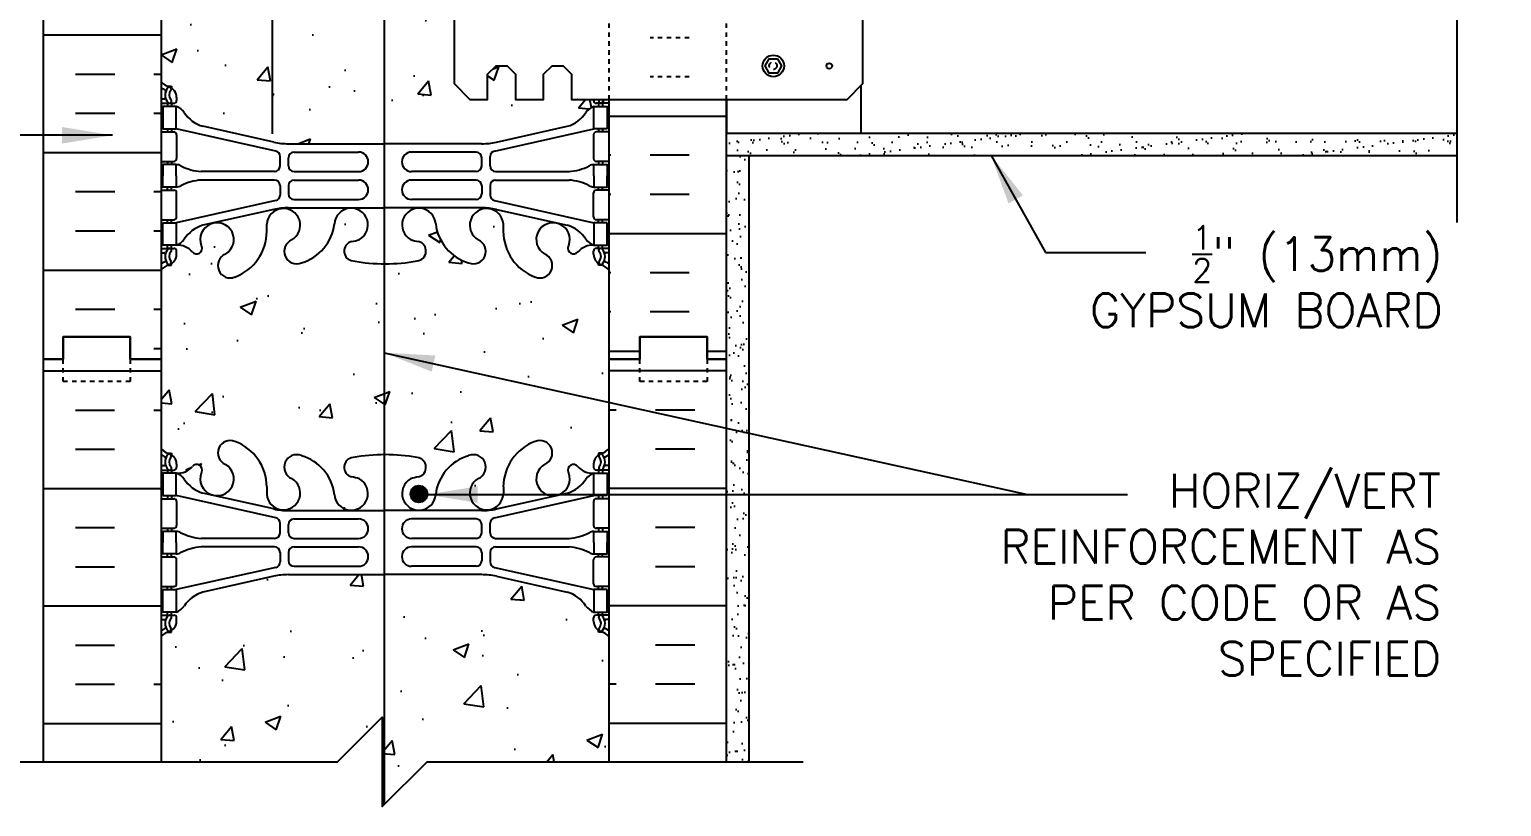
# Model space of a CAD drawing. Header units: inches. Extents: x 109 to 199.4, y 84.8 to 143.7.
# Drawn here: x 166.5 to 199.36, y 105.67 to 123.03 of the extents above; entities that cross this region are included whole.
import ezdxf

# ---------------------------------------------------------------- set-up
doc = ezdxf.new("R2010")
doc.units = ezdxf.units.IN
doc.header["$LTSCALE"] = 0.5
doc.header["$MEASUREMENT"] = 0
doc.linetypes.add('DASHED2', pattern=[0.375, 0.25, -0.125])
doc.linetypes.add('HIDDEN2', pattern=[0.1875, 0.125, -0.0625])
for name, color, linetype in [('HATCH', 12, 'Continuous'), ('line25', 2, 'Continuous'), ('LINE3', 3, 'Continuous'), ('LINE50', 5, 'Continuous'), ('LINE9', 9, 'Continuous'), ('TEXT', 4, 'Continuous'), ('Web_Edge', 9, 'Continuous')]:
    doc.layers.add(name, color=color, linetype=linetype)
doc.styles.add('DIM', font='romans.shx', dxfattribs={"width": 0.7})
doc.styles.add('ROMANS', font='romans.shx', dxfattribs={"height": 0.75})
doc.dimstyles.new('ext_12', dxfattribs={"dimscale": 12, "dimtxt": 0.09375, "dimasz": 0.09375, "dimexe": 0.09375, "dimexo": 0.0625, "dimgap": 0.0625, "dimtad": 1, "dimdec": 1, "dimzin": 3, "dimdsep": 46, "dimlunit": 4, "dimtxsty": 'DIM', "dimcen": 0.09, "dimdle": 0.09375, "dimclrt": 4, "dimadec": 0, "dimazin": 0, "dimtfac": 1, "dimtdec": 1, "dimtmove": 2, "dimatfit": 3, "dimfxl": 1, "dimfrac": 2, "dimtolj": 1, "dimtzin": 0, "dimarcsym": 0})
pattern_1 = [(37.5, (70.9772, 0.341), (-0.0157483, 0.4817059), [0, -0.38, 0, -0.425, 0, -0.40625]), (7.5, (70.9772, 0.341), (0.4424442, 0.7055365), [0, -0.205, 0, -0.3425, 0, -0.13125]), (327.5, (70.6697, 0.341), (0.7785355, 0.0014148), [0, -0.125, 0, -0.45, 0, -0.5875]), (317.5, (70.6697, 0.341), (0.7515317, 0.219419), [0, -0.0625, 0, -0.295, 0, -0.3375])]

msp = doc.modelspace()

# ---------------------------------------------------------------- hatches: boundary and pattern name
at = {"layer": 'HATCH'}
h = msp.add_hatch(dxfattribs=at)
h.set_pattern_fill('AR-CONC', color=256, scale=0.5)
h.paths.add_polyline_path([(179.438, 140.425, 0.469897), (179.06, 140.425, 0.520567), (178.587, 140.425, 0.520567), (178.114, 140.425, 0.520567), (177.522, 140.425, 0.134867), (177.438, 140.494, 0.134867), (177.354, 140.425, 0.520567), (176.763, 140.425, 0.520567), (176.289, 140.425, 0.520567), (175.816, 140.425, 0.469897), (175.438, 140.425, 0.469897), (175.06, 140.425, 0.520567), (174.587, 140.425, 0.520567), (174.114, 140.425, 0.520567), (173.522, 140.425, 0.520567), (173.184, 140.425, 0.520567), (172.627, 140.425, 0.520567), (171.697, 140.425, 0.520567), (171.325, 140.357, 0.520567), (170.497, 140.357, 0.520567), (170.075, 140.357, 0.377878), (169.438, 140.511), (169.438, 139.854, 0.088416), (169.584, 139.756), (169.674, 139.756), (169.674, 139.715, -0.249069), (169.784, 139.507), (169.784, 139.44, -0.414214), (169.722, 139.377), (169.674, 139.377), (169.674, 139.307), (169.779, 139.307, -0.168672), (169.965, 139.158, 0.17445), (170.373, 138.862), (171.953, 138.509, 0.054974), (172.28, 138.473), (174.438, 138.473), (176.596, 138.473, 0.054974), (176.923, 138.509), (178.504, 138.862, 0.17445), (178.911, 139.158, -0.168672), (179.097, 139.307), (179.202, 139.307), (179.202, 139.377), (179.155, 139.377, -0.414214), (179.092, 139.44), (179.092, 139.507, -0.249069), (179.202, 139.715), (179.202, 139.756), (179.292, 139.756, 0.08841), (179.438, 139.854)])
h.paths.add_polyline_path([(179.438, 135.661, 0.08841), (179.292, 135.759), (179.202, 135.759), (179.202, 135.8, -0.249069), (179.092, 136.007), (179.092, 136.075, -0.414214), (179.155, 136.137), (179.202, 136.137), (179.202, 136.207), (179.097, 136.207, 0.231736), (178.74, 136.056, -0.8344), (178.528, 136.182), (178.54, 136.203, 2.155404), (178.001, 136.009, -1), (177.788, 135.498, -0.311223), (177.079, 136.514), (177.079, 136.679, 1.661382), (176.518, 136.326, -1), (176.304, 135.815, -0.30095), (175.568, 136.687, 1.661382), (175.007, 136.334, 0.055617), (175.186, 136.289, -0.843243), (175.152, 135.857, -0.047544), (174.438, 135.792, -0.047544), (173.724, 135.857, -0.843243), (173.69, 136.289, 0.055617), (173.869, 136.334, 1.661382), (173.308, 136.687, -0.30095), (172.572, 135.815, -1), (172.359, 136.326, 1.661382), (171.797, 136.679), (171.798, 136.533, -0.316114), (171.089, 135.498, -1), (170.875, 136.009, 2.155404), (170.337, 136.203), (170.348, 136.182, -0.834375), (170.137, 136.056, 0.23174), (169.779, 136.207), (169.674, 136.207), (169.674, 136.137), (169.722, 136.137, -0.414214), (169.784, 136.075), (169.784, 136.007, -0.249069), (169.674, 135.8), (169.674, 135.759), (169.584, 135.759, 0.088416), (169.438, 135.661), (169.438, 133.661), (169.438, 131.661, 0.088416), (169.584, 131.564), (169.674, 131.564), (169.674, 131.522, -0.249069), (169.784, 131.315), (169.784, 131.248, -0.414214), (169.722, 131.185), (169.674, 131.185), (169.674, 131.115), (169.779, 131.115, 0.231736), (170.137, 131.266, -0.8344), (170.348, 131.141), (170.337, 131.119, 2.155404), (170.875, 131.314, -1), (171.089, 131.825, -0.311223), (171.798, 130.809), (171.797, 130.644, 1.661382), (172.359, 130.997, -1), (172.572, 131.508, -0.30095), (173.308, 130.635, 1.661382), (173.869, 130.988, 0.055617), (173.69, 131.034, -0.843243), (173.724, 131.466, -0.047544), (174.438, 131.531, -0.047544), (175.152, 131.466, -0.843243), (175.186, 131.034, 0.055617), (175.007, 130.988, 1.661382), (175.568, 130.635, -0.30095), (176.304, 131.508, -1), (176.518, 130.997, 1.661382), (177.079, 130.644), (177.079, 130.789, -0.316114), (177.788, 131.825, -1), (178.001, 131.314, 2.155404), (178.54, 131.119), (178.528, 131.141, -0.834375), (178.74, 131.266, 0.23174), (179.097, 131.115), (179.202, 131.115), (179.202, 131.185), (179.155, 131.185, -0.414214), (179.092, 131.248), (179.092, 131.315, -0.249069), (179.202, 131.522), (179.202, 131.564), (179.292, 131.564, 0.08841), (179.438, 131.661), (179.438, 133.661)])
h.paths.add_polyline_path([(175.978, 127.108), (176.332, 127.461), (176.728, 127.461), (176.728, 126.899), (176.916, 126.711), (177.166, 126.711), (177.353, 126.899), (177.353, 127.461), (177.978, 127.461), (177.978, 126.899), (178.166, 126.711), (178.416, 126.711), (178.603, 126.899), (178.603, 127.461), (179.438, 127.461), (179.438, 127.469, 0.08841), (179.292, 127.566), (179.202, 127.566), (179.202, 127.608, -0.249069), (179.092, 127.815), (179.092, 127.883, -0.414214), (179.155, 127.945), (179.202, 127.945), (179.202, 128.015), (179.097, 128.015, -0.168672), (178.911, 128.165, 0.17445), (178.504, 128.461), (176.923, 128.813, 0.054974), (176.596, 128.85), (174.438, 128.85), (172.28, 128.85, 0.054974), (171.953, 128.813), (170.373, 128.461, 0.17445), (169.965, 128.165, -0.168672), (169.779, 128.015), (169.674, 128.015), (169.674, 127.945), (169.722, 127.945, -0.414214), (169.784, 127.883), (169.784, 127.815, -0.249069), (169.674, 127.608), (169.674, 127.566), (169.584, 127.566, 0.088416), (169.438, 127.469), (169.438, 121.854, 0.088416), (169.584, 121.756), (169.674, 121.756), (169.674, 121.715, -0.249069), (169.784, 121.507), (169.784, 121.44, -0.414214), (169.722, 121.377), (169.674, 121.377), (169.674, 121.307), (169.779, 121.307, -0.168672), (169.965, 121.158, 0.17445), (170.373, 120.862), (171.953, 120.509, 0.054974), (172.28, 120.473), (174.438, 120.473), (176.596, 120.473, 0.054974), (176.923, 120.509), (178.504, 120.862, 0.17445), (178.911, 121.158, -0.168672), (179.097, 121.307), (179.202, 121.307), (179.202, 121.377), (179.155, 121.377, -0.414214), (179.092, 121.44), (179.092, 121.461), (178.603, 121.461), (178.603, 122.024), (178.416, 122.211), (178.166, 122.211), (177.978, 122.024), (177.978, 121.461), (177.353, 121.461), (177.353, 122.024), (177.166, 122.211), (176.916, 122.211), (176.728, 122.024), (176.728, 121.461), (176.332, 121.461), (175.978, 121.815)])
h.paths.add_polyline_path([(179.438, 117.661, 0.08841), (179.292, 117.759), (179.202, 117.759), (179.202, 117.8, -0.249069), (179.092, 118.007), (179.092, 118.075, -0.414214), (179.155, 118.137), (179.202, 118.137), (179.202, 118.207), (179.097, 118.207, 0.231736), (178.74, 118.056, -0.8344), (178.528, 118.182), (178.54, 118.203, 2.155404), (178.001, 118.009, -1), (177.788, 117.498, -0.311223), (177.079, 118.514), (177.079, 118.679, 1.661382), (176.518, 118.326, -1), (176.304, 117.815, -0.30095), (175.568, 118.687, 1.661382), (175.007, 118.334, 0.055617), (175.186, 118.289, -0.843243), (175.152, 117.857, -0.047544), (174.438, 117.792, -0.047544), (173.724, 117.857, -0.843243), (173.69, 118.289, 0.055617), (173.869, 118.334, 1.661382), (173.308, 118.687, -0.30095), (172.572, 117.815, -1), (172.359, 118.326, 1.661382), (171.797, 118.679), (171.798, 118.533, -0.316114), (171.089, 117.498, -1), (170.875, 118.009, 2.155404), (170.337, 118.203), (170.348, 118.182, -0.834375), (170.137, 118.056, 0.23174), (169.779, 118.207), (169.674, 118.207), (169.674, 118.137), (169.722, 118.137, -0.414214), (169.784, 118.075), (169.784, 118.007, -0.249069), (169.674, 117.8), (169.674, 117.759), (169.584, 117.759, 0.088416), (169.438, 117.661), (169.438, 115.661), (169.438, 113.661, 0.088416), (169.584, 113.564), (169.674, 113.564), (169.674, 113.522, -0.249069), (169.784, 113.315), (169.784, 113.248, -0.414214), (169.722, 113.185), (169.674, 113.185), (169.674, 113.115), (169.779, 113.115, 0.231736), (170.137, 113.266, -0.8344), (170.348, 113.141), (170.337, 113.119, 2.155404), (170.875, 113.314, -1), (171.089, 113.825, -0.311223), (171.798, 112.809), (171.797, 112.644, 1.661382), (172.359, 112.997, -1), (172.572, 113.508, -0.30095), (173.308, 112.635, 1.661382), (173.869, 112.988, 0.055617), (173.69, 113.034, -0.843243), (173.724, 113.466, -0.047544), (174.438, 113.531, -0.047544), (175.152, 113.466, -0.843243), (175.186, 113.034, 0.055617), (175.007, 112.988, 1.661382), (175.568, 112.635, -0.30095), (176.304, 113.508, -1), (176.518, 112.997, 1.661382), (177.079, 112.644), (177.079, 112.789, -0.316114), (177.788, 113.825, -1), (178.001, 113.314, 2.155404), (178.54, 113.119), (178.528, 113.141, -0.834375), (178.74, 113.266, 0.23174), (179.097, 113.115), (179.202, 113.115), (179.202, 113.185), (179.155, 113.185, -0.414214), (179.092, 113.248), (179.092, 113.315, -0.249069), (179.202, 113.522), (179.202, 113.564), (179.292, 113.564, 0.08841), (179.438, 113.661), (179.438, 115.661)])
h.paths.add_polyline_path([(179.092, 109.815), (179.092, 109.883, -0.414214), (179.155, 109.945), (179.202, 109.945), (179.202, 110.015), (179.097, 110.015, -0.168672), (178.911, 110.165, 0.17445), (178.504, 110.461), (176.923, 110.813, 0.054974), (176.596, 110.85), (174.438, 110.85), (172.28, 110.85, 0.054974), (171.953, 110.813), (170.373, 110.461, 0.17445), (169.965, 110.165, -0.168672), (169.779, 110.015), (169.674, 110.015), (169.674, 109.945), (169.722, 109.945, -0.414214), (169.784, 109.883), (169.784, 109.815, -0.249069), (169.674, 109.608), (169.674, 109.566), (169.584, 109.566, 0.088416), (169.438, 109.469), (169.438, 106.671), (173.376, 106.671), (174.376, 107.671), (174.376, 105.671), (175.376, 106.671), (179.438, 106.671), (179.438, 109.469, 0.08841), (179.292, 109.566), (179.202, 109.566), (179.202, 109.608, -0.249069)])
h = msp.add_hatch(dxfattribs=at)
h.set_pattern_fill('INSUL', color=256, scale=7, style=0)
h.set_pattern_definition([(0, (-2756.7233, -281.3482), (0, 2.625), []), (0, (-2756.7233, -280.4732), (0, 2.625), [0.875, -0.875]), (0, (-2756.7233, -279.5982), (0, 2.625), [0.875, -0.875])])
h.paths.add_polyline_path([(166.813, 115.661), (167.251, 115.661), (167.251, 116.161), (168.751, 116.161), (168.751, 115.661), (169.438, 115.661), (169.438, 133.661), (168.751, 133.661), (168.751, 134.161), (167.251, 134.161), (167.251, 133.661), (166.813, 133.661)])
h = msp.add_hatch(dxfattribs=at)
h.set_pattern_fill('INSUL', color=256, scale=7, angle=180, style=0)
h.set_pattern_definition([(180, (70.9772, 0.341), (-3e-16, -2.625), []), (180, (70.9772, -0.534), (-3e-16, -2.625), [0.875, -0.875]), (180, (70.9772, -1.409), (-3e-16, -2.625), [0.875, -0.875])])
h.paths.add_polyline_path([(182.063, 121.461), (179.438, 121.461), (179.438, 115.661), (180.126, 115.661), (180.126, 116.161), (181.626, 116.161), (181.626, 115.661), (182.063, 115.661)])
h = msp.add_hatch(dxfattribs=at)
h.set_pattern_fill('AR-SAND', color=256, scale=0.25, style=0)
h.set_pattern_definition(pattern_1)
h.paths.add_polyline_path([(182.063, 120.711), (182.063, 120.211), (198.359, 120.211), (198.359, 120.711)])
h = msp.add_hatch(dxfattribs=at)
h.set_pattern_fill('AR-SAND', color=256, scale=0.25, style=0)
h.set_pattern_definition(pattern_1)
h.paths.add_polyline_path([(182.063, 115.661), (182.063, 106.661), (182.563, 106.661), (182.563, 120.211), (182.063, 120.211)])
at = {"layer": 'LINE3'}
msp.add_hatch(color=256, dxfattribs=at).paths.add_polyline_path([(175.007, 112.651, 1), (175.382, 112.651, 1)])

# ---------------------------------------------------------------- linework, layer by layer
at = {"layer": 'HATCH', "linetype": 'HIDDEN2'}
for p, q in [((181.227, 122.841), (180.352, 122.841)), ((181.227, 121.966), (180.352, 121.966))]:
    msp.add_line(p, q, dxfattribs=at)
at = {"layer": 'HATCH'}
for p, q in [((166.813, 115.402), (169.438, 115.402)), ((182.063, 115.402), (179.438, 115.402)), ((167.527, 114.527), (168.402, 114.527)), ((169.277, 114.527), (169.438, 114.527)), ((179.6, 114.527), (179.438, 114.527)), ((181.35, 114.527), (180.475, 114.527)), ((167.527, 113.652), (168.402, 113.652)), ((181.35, 113.652), (180.475, 113.652)), ((166.813, 112.777), (169.438, 112.777)), ((182.063, 112.777), (179.438, 112.777)), ((167.527, 111.902), (168.402, 111.902)), ((181.35, 111.902), (180.475, 111.902)), ((167.527, 111.027), (168.402, 111.027)), ((181.35, 111.027), (180.475, 111.027)), ((166.813, 110.152), (169.438, 110.152)), ((182.063, 110.152), (179.438, 110.152)), ((167.527, 109.277), (168.402, 109.277)), ((181.35, 109.277), (180.475, 109.277)), ((167.527, 108.402), (168.402, 108.402)), ((169.277, 108.402), (169.438, 108.402)), ((179.6, 108.402), (179.438, 108.402)), ((181.35, 108.402), (180.475, 108.402)), ((166.813, 107.527), (169.438, 107.527)), ((182.063, 107.527), (179.438, 107.527))]:
    msp.add_line(p, q, dxfattribs=at)
at = {"layer": 'line25'}
for p, q in [((169.438, 133.661), (169.438, 115.661)), ((185.063, 120.711), (185.063, 121.775)), ((179.438, 115.661), (179.438, 121.461)), ((182.063, 121.461), (182.063, 120.711)), ((182.063, 120.711), (198.359, 120.711)), ((182.063, 120.711), (185.063, 120.711)), ((169.438, 115.661), (169.438, 106.661)), ((179.438, 106.661), (179.438, 115.661))]:
    msp.add_line(p, q, dxfattribs=at)
msp.add_lwpolyline([(175.978, 127.108), (175.978, 121.815), (176.332, 121.461), (176.728, 121.461), (176.728, 122.024), (176.916, 122.211), (177.166, 122.211), (177.353, 122.024), (177.353, 121.461), (177.978, 121.461), (177.978, 122.024), (178.166, 122.211), (178.416, 122.211), (178.603, 122.024), (178.603, 121.461), (184.75, 121.461), (185.103, 121.815), (185.103, 127.108)], dxfattribs=at)
at = {"layer": 'LINE3'}
for p, q in [((171.916, 142.661), (171.916, 120.695)), ((174.421, 127.455), (174.421, 121.455)), ((174.421, 121.455), (174.421, 105.716))]:
    msp.add_line(p, q, dxfattribs=at)
msp.add_circle((175.194, 112.651), 0.188, dxfattribs=at)
at = {"layer": 'LINE50'}
for p, q in [((166.813, 115.661), (166.813, 133.661)), ((182.063, 115.661), (182.063, 121.461)), ((166.813, 106.661), (166.813, 115.661)), ((182.063, 106.661), (182.063, 115.661))]:
    msp.add_line(p, q, dxfattribs=at)
for points in [[(166.813, 115.661), (167.251, 115.661), (167.251, 116.161), (168.751, 116.161), (168.751, 115.661), (169.438, 115.661)], [(169.438, 115.661), (168.751, 115.661), (168.751, 116.161), (167.251, 116.161), (167.251, 115.661), (166.813, 115.661)], [(182.063, 115.661), (181.626, 115.661), (181.626, 116.161), (180.126, 116.161), (180.126, 115.661), (179.438, 115.661)], [(179.438, 115.661), (180.126, 115.661), (180.126, 116.161), (181.626, 116.161), (181.626, 115.661), (182.063, 115.661)]]:
    msp.add_lwpolyline(points, dxfattribs=at)
at = {"layer": 'LINE9', "linetype": 'HIDDEN2'}
for p, q in [((179.438, 121.461), (179.438, 127.443)), ((182.063, 121.461), (182.063, 127.461))]:
    msp.add_line(p, q, dxfattribs=at)
at = {"layer": 'LINE9'}
for p, q in [((182.063, 120.211), (198.359, 120.211)), ((182.563, 106.661), (182.563, 120.211))]:
    msp.add_line(p, q, dxfattribs=at)
for points in [[(198.359, 130.961), (198.359, 125.836), (197.359, 124.836), (199.359, 124.836), (198.359, 123.836), (198.359, 118.711)], [(164.885, 106.671), (173.376, 106.671), (174.376, 107.671), (174.376, 105.671), (175.376, 106.671), (183.769, 106.671)]]:
    msp.add_lwpolyline(points, dxfattribs=at)
msp.add_lwpolyline([(183.196, 122.371), (183.288, 122.211), (183.196, 122.051), (183.011, 122.051), (182.919, 122.211), (183.011, 122.371)], close=True, dxfattribs=at)
at = {"layer": 'LINE9', "linetype": 'DASHED2', "ltscale": 0.15}
for points in [[(168.751, 115.661), (168.751, 115.661), (168.751, 115.161), (167.251, 115.161), (167.251, 115.661), (167.251, 115.661)], [(168.751, 115.661), (168.751, 115.661), (168.751, 115.161), (167.251, 115.161), (167.251, 115.661), (167.251, 115.661)], [(181.626, 115.661), (181.626, 115.661), (181.626, 115.161), (180.126, 115.161), (180.126, 115.661), (180.126, 115.661)], [(181.626, 115.661), (181.626, 115.661), (181.626, 115.161), (180.126, 115.161), (180.126, 115.661), (180.126, 115.661)]]:
    msp.add_lwpolyline(points, dxfattribs=at)
at = {"layer": 'LINE9'}
for centre, radius in [((183.104, 122.211), 0.241), ((184.353, 122.211), 0.0625)]:
    msp.add_circle(centre, radius, dxfattribs=at)
at = {"layer": 'LINE9', "linetype": 'DASHED2'}
msp.add_circle((183.099, 122.215), 0.0843, dxfattribs=at)
at = {"layer": 'Web_Edge'}
for p, q in [((169.584, 121.756), (169.674, 121.756)), ((169.674, 121.756), (169.674, 121.715)), ((169.438, 121.477), (169.516, 121.477)), ((169.438, 121.377), (169.722, 121.377)), ((169.584, 121.377), (169.584, 121.307)), ((169.674, 121.377), (169.674, 121.307)), ((169.784, 121.507), (169.784, 121.44)), ((179.092, 121.461), (179.092, 121.44)), ((179.438, 121.377), (179.155, 121.377)), ((179.202, 121.377), (179.202, 121.307)), ((179.292, 121.377), (179.292, 121.307)), ((169.438, 120.737), (169.722, 120.737)), ((169.584, 120.807), (169.584, 120.737)), ((169.674, 120.807), (169.674, 120.737)), ((171.997, 120.311), (169.779, 120.807)), ((169.784, 120.675), (169.784, 120.14)), ((171.953, 120.509), (170.373, 120.862)), ((176.88, 120.311), (179.097, 120.807)), ((176.923, 120.509), (178.504, 120.862)), ((179.092, 120.675), (179.092, 120.14)), ((179.438, 120.737), (179.155, 120.737)), ((179.202, 120.807), (179.202, 120.737)), ((179.292, 120.807), (179.292, 120.737)), ((172.28, 120.473), (174.438, 120.473)), ((172.407, 120.286), (173.847, 120.286)), ((176.596, 120.473), (174.438, 120.473)), ((176.47, 120.286), (175.03, 120.286)), ((169.438, 120.077), (169.722, 120.077)), ((169.584, 120.077), (169.584, 120.007)), ((169.674, 120.077), (169.674, 120.007)), ((172.095, 119.977), (172.095, 120.189)), ((172.282, 119.977), (172.282, 120.161)), ((176.595, 119.977), (176.595, 120.161)), ((176.782, 119.977), (176.782, 120.189)), ((179.438, 120.077), (179.155, 120.077)), ((179.202, 120.077), (179.202, 120.007)), ((179.292, 120.077), (179.292, 120.007)), ((171.97, 119.852), (170.332, 119.852)), ((171.97, 119.663), (170.332, 119.663)), ((172.407, 119.852), (173.847, 119.852)), ((172.407, 119.662), (173.847, 119.662)), ((176.47, 119.852), (175.03, 119.852)), ((176.47, 119.662), (175.03, 119.662)), ((176.907, 119.852), (178.545, 119.852)), ((176.907, 119.663), (178.545, 119.663)), ((169.438, 119.437), (169.722, 119.437)), ((169.584, 119.437), (169.584, 119.507)), ((169.674, 119.437), (169.674, 119.507)), ((169.784, 118.84), (169.784, 119.375)), ((172.095, 119.538), (172.095, 119.326)), ((172.282, 119.537), (172.282, 119.353)), ((176.595, 119.537), (176.595, 119.353)), ((176.782, 119.538), (176.782, 119.326)), ((179.092, 118.84), (179.092, 119.375)), ((179.438, 119.437), (179.155, 119.437)), ((179.202, 119.437), (179.202, 119.507)), ((179.292, 119.437), (179.292, 119.507)), ((171.997, 119.204), (169.779, 118.707)), ((171.953, 119.006), (170.373, 118.653)), ((172.28, 119.042), (174.438, 119.042)), ((172.407, 119.228), (173.847, 119.228)), ((176.596, 119.042), (174.438, 119.042)), ((176.47, 119.228), (175.03, 119.228)), ((176.88, 119.204), (179.097, 118.707)), ((176.923, 119.006), (178.504, 118.653)), ((169.438, 118.777), (169.722, 118.777)), ((169.584, 118.707), (169.584, 118.777)), ((169.674, 118.707), (169.674, 118.777)), ((171.798, 118.514), (171.797, 118.679)), ((177.079, 118.514), (177.079, 118.679)), ((179.438, 118.777), (179.155, 118.777)), ((179.202, 118.707), (179.202, 118.777)), ((179.292, 118.707), (179.292, 118.777)), ((169.438, 118.137), (169.722, 118.137)), ((169.438, 118.037), (169.516, 118.037)), ((169.584, 118.137), (169.584, 118.207)), ((169.674, 118.137), (169.674, 118.207)), ((169.784, 118.007), (169.784, 118.075)), ((170.337, 118.203), (170.348, 118.182)), ((178.54, 118.203), (178.528, 118.182)), ((179.092, 118.007), (179.092, 118.075)), ((179.438, 118.137), (179.155, 118.137)), ((179.202, 118.137), (179.202, 118.207)), ((179.292, 118.137), (179.292, 118.207)), ((179.438, 118.037), (179.36, 118.037)), ((169.584, 117.759), (169.674, 117.759)), ((169.674, 117.759), (169.674, 117.8)), ((179.202, 117.759), (179.202, 117.8)), ((179.292, 117.759), (179.202, 117.759)), ((169.584, 113.564), (169.674, 113.564)), ((169.674, 113.564), (169.674, 113.522)), ((179.292, 113.564), (179.202, 113.564)), ((179.202, 113.564), (179.202, 113.522)), ((169.438, 113.285), (169.516, 113.285)), ((169.438, 113.185), (169.722, 113.185)), ((169.584, 113.185), (169.584, 113.115)), ((169.674, 113.185), (169.674, 113.115)), ((169.784, 113.315), (169.784, 113.248)), ((170.337, 113.119), (170.348, 113.141)), ((178.54, 113.119), (178.528, 113.141)), ((179.092, 113.315), (179.092, 113.248)), ((179.438, 113.185), (179.155, 113.185)), ((179.202, 113.185), (179.202, 113.115)), ((179.292, 113.185), (179.292, 113.115)), ((179.438, 113.285), (179.36, 113.285)), ((171.798, 112.809), (171.797, 112.644)), ((177.079, 112.809), (177.079, 112.644)), ((169.438, 112.545), (169.722, 112.545)), ((169.584, 112.615), (169.584, 112.545)), ((169.674, 112.615), (169.674, 112.545)), ((171.997, 112.118), (169.779, 112.615)), ((169.784, 112.483), (169.784, 111.948)), ((171.953, 112.317), (170.373, 112.67)), ((176.88, 112.118), (179.097, 112.615)), ((176.923, 112.317), (178.504, 112.67)), ((179.092, 112.483), (179.092, 111.948)), ((179.438, 112.545), (179.155, 112.545)), ((179.202, 112.615), (179.202, 112.545)), ((179.292, 112.615), (179.292, 112.545)), ((172.28, 112.281), (174.438, 112.281)), ((172.407, 112.094), (173.847, 112.094)), ((176.596, 112.281), (174.438, 112.281)), ((176.47, 112.094), (175.03, 112.094)), ((169.438, 111.885), (169.722, 111.885)), ((169.584, 111.885), (169.584, 111.815)), ((169.674, 111.885), (169.674, 111.815)), ((172.095, 111.784), (172.095, 111.997)), ((172.282, 111.785), (172.282, 111.969)), ((176.595, 111.785), (176.595, 111.969)), ((176.782, 111.784), (176.782, 111.997)), ((179.438, 111.885), (179.155, 111.885)), ((179.202, 111.885), (179.202, 111.815)), ((179.292, 111.885), (179.292, 111.815)), ((171.97, 111.659), (170.332, 111.659)), ((171.97, 111.471), (170.332, 111.471)), ((172.407, 111.66), (173.847, 111.66)), ((172.407, 111.47), (173.847, 111.47)), ((176.47, 111.66), (175.03, 111.66)), ((176.47, 111.47), (175.03, 111.47)), ((176.907, 111.659), (178.545, 111.659)), ((176.907, 111.471), (178.545, 111.471)), ((169.438, 111.245), (169.722, 111.245)), ((169.584, 111.245), (169.584, 111.315)), ((169.674, 111.245), (169.674, 111.315)), ((169.784, 110.648), (169.784, 111.183)), ((172.095, 111.346), (172.095, 111.134)), ((172.282, 111.345), (172.282, 111.161)), ((176.595, 111.345), (176.595, 111.161)), ((176.782, 111.346), (176.782, 111.134)), ((179.092, 110.648), (179.092, 111.183)), ((179.438, 111.245), (179.155, 111.245)), ((179.202, 111.245), (179.202, 111.315)), ((179.292, 111.245), (179.292, 111.315)), ((171.997, 111.012), (169.779, 110.515)), ((171.953, 110.813), (170.373, 110.461)), ((172.28, 110.85), (174.438, 110.85)), ((172.407, 111.036), (173.847, 111.036)), ((176.596, 110.85), (174.438, 110.85)), ((176.47, 111.036), (175.03, 111.036)), ((176.88, 111.012), (179.097, 110.515)), ((176.923, 110.813), (178.504, 110.461)), ((169.438, 110.585), (169.722, 110.585)), ((169.584, 110.515), (169.584, 110.585)), ((169.674, 110.515), (169.674, 110.585)), ((179.438, 110.585), (179.155, 110.585)), ((179.202, 110.515), (179.202, 110.585)), ((179.292, 110.515), (179.292, 110.585)), ((169.438, 109.945), (169.722, 109.945)), ((169.438, 109.845), (169.516, 109.845)), ((169.584, 109.945), (169.584, 110.015)), ((169.674, 109.945), (169.674, 110.015)), ((169.784, 109.815), (169.784, 109.883)), ((179.092, 109.815), (179.092, 109.883)), ((179.438, 109.945), (179.155, 109.945)), ((179.202, 109.945), (179.202, 110.015)), ((179.292, 109.945), (179.292, 110.015)), ((179.438, 109.845), (179.36, 109.845)), ((169.584, 109.566), (169.674, 109.566)), ((169.674, 109.566), (169.674, 109.608)), ((179.202, 109.566), (179.202, 109.608)), ((179.292, 109.566), (179.202, 109.566))]:
    msp.add_line(p, q, dxfattribs=at)
for points in [[(169.479, 120.807), (169.779, 120.807), (169.779, 121.307), (169.479, 121.307)], [(179.397, 120.807), (179.097, 120.807), (179.097, 121.307), (179.397, 121.307)], [(169.479, 118.707), (169.779, 118.707), (169.779, 118.207), (169.479, 118.207)], [(179.397, 118.707), (179.097, 118.707), (179.097, 118.207), (179.397, 118.207)], [(169.479, 112.615), (169.779, 112.615), (169.779, 113.115), (169.479, 113.115)], [(179.397, 112.615), (179.097, 112.615), (179.097, 113.115), (179.397, 113.115)], [(169.479, 110.515), (169.779, 110.515), (169.779, 110.015), (169.479, 110.015)], [(179.397, 110.515), (179.097, 110.515), (179.097, 110.015), (179.397, 110.015)]]:
    msp.add_lwpolyline(points, close=True, dxfattribs=at)
for points in [[(169.779, 119.757), (169.779, 120.007), (169.479, 120.007), (169.479, 119.757)], [(179.097, 119.757), (179.097, 120.007), (179.397, 120.007), (179.397, 119.757)], [(169.779, 119.757), (169.779, 119.507), (169.479, 119.507), (169.479, 119.757)], [(179.097, 119.757), (179.097, 119.507), (179.397, 119.507), (179.397, 119.757)], [(169.779, 111.565), (169.779, 111.815), (169.479, 111.815), (169.479, 111.565)], [(179.097, 111.565), (179.097, 111.815), (179.397, 111.815), (179.397, 111.565)], [(169.779, 111.565), (169.779, 111.315), (169.479, 111.315), (169.479, 111.565)], [(179.097, 111.565), (179.097, 111.315), (179.397, 111.315), (179.397, 111.565)]]:
    msp.add_lwpolyline(points, dxfattribs=at)
for centre, radius, start, end in [((169.784, 122.215), 0.5, 226.2109, 250.5288), ((169.784, 122.215), 0.6, 234.7832, 245.0748), ((169.778, 121.562), 0.25, 140.1145, 222.4609), ((169.522, 121.652), 0.021, 343.464, 63.9957), ((169.62, 121.693), 0.045, 321.448, 139.1879), ((169.534, 121.507), 0.25, 0, 70.5288), ((169.778, 121.562), 0.16, 140.0001, 222.4609), ((169.516, 121.497), 0.0196, 269.4032, 15.4901), ((169.627, 121.424), 0.045, 222.4609, 42.4609), ((169.722, 121.44), 0.0625, 270, 0), ((169.657, 120.965), 0.364, 34.9775, 70.3387), ((178.645, 121.376), 0.125, 41.0127, 42.742), ((179.22, 120.965), 0.364, 109.6613, 145.0225), ((179.155, 121.44), 0.0625, 180, 270), ((179.25, 121.424), 0.045, 137.5391, 317.5391), ((179.099, 121.562), 0.16, 317.5391, 320.9866), ((179.099, 121.562), 0.25, 317.5391, 336.2416), ((170.58, 121.576), 0.743, 212.7919, 253.8107), ((178.297, 121.576), 0.743, 286.1893, 327.2081), ((169.722, 120.675), 0.0625, 0, 90), ((179.155, 120.675), 0.0625, 90, 180), ((172.28, 121.973), 1.5, 257.4135, 270), ((171.97, 120.189), 0.125, 0, 77.3767), ((172.407, 120.161), 0.125, 90, 180), ((173.847, 120.069), 0.217, 270, 90), ((175.03, 120.069), 0.217, 90, 270), ((176.47, 120.161), 0.125, 0, 90), ((176.596, 121.973), 1.5, 270, 282.5865), ((176.907, 120.189), 0.125, 102.6233, 180), ((169.722, 120.14), 0.0625, 270, 0), ((169.775, 119.789), 0.219, 60.4937, 88.92), ((170.421, 121.018), 1.17, 242.6365, 265.6505), ((171.97, 119.977), 0.125, 270, 0), ((172.407, 119.977), 0.125, 180, 270), ((176.47, 119.977), 0.125, 270, 360), ((176.907, 119.977), 0.125, 180, 270), ((178.456, 121.018), 1.17, 274.3495, 297.3635), ((179.101, 119.789), 0.219, 91.08, 119.5063), ((179.155, 120.14), 0.0625, 180, 270), ((170.421, 118.496), 1.17, 94.3495, 117.3635), ((171.97, 119.538), 0.125, 0, 90), ((172.407, 119.537), 0.125, 90, 180), ((173.847, 119.445), 0.217, 270, 90), ((175.03, 119.445), 0.217, 90, 270), ((176.47, 119.537), 0.125, 0, 90), ((176.907, 119.538), 0.125, 90, 180), ((178.456, 118.496), 1.17, 62.6365, 85.6505), ((169.722, 119.375), 0.0625, 0, 90), ((169.775, 119.726), 0.219, 271.08, 299.5063), ((171.97, 119.326), 0.125, 282.6233, 0), ((172.407, 119.353), 0.125, 180, 270), ((176.47, 119.353), 0.125, 270, 0), ((176.907, 119.326), 0.125, 180, 257.3767), ((179.101, 119.726), 0.219, 240.4937, 268.92), ((179.155, 119.375), 0.0625, 90, 180), ((172.171, 118.651), 0.375, 299.9315, 175.7552), ((172.28, 117.542), 1.5, 90, 102.5865), ((173.682, 118.659), 0.375, 299.9315, 175.7552), ((175.194, 118.659), 0.375, 4.2448, 240.0685), ((176.705, 118.651), 0.375, 4.2448, 240.0685), ((176.596, 117.542), 1.5, 77.4135, 90), ((169.722, 118.84), 0.0625, 270, 0), ((170.58, 117.939), 0.743, 106.1893, 147.2081), ((170.688, 118.334), 0.375, 299.9315, 200.3757), ((172.281, 118.807), 1.034, 286.3365, 353.3331), ((176.595, 118.807), 1.034, 186.6669, 253.6635), ((178.188, 118.334), 0.375, 339.6243, 240.0685), ((178.297, 117.939), 0.743, 32.7919, 73.8107), ((179.155, 118.84), 0.0625, 180, 270), ((169.657, 118.55), 0.364, 289.6613, 325.0225), ((170.706, 118.52), 1.092, 290.5175, 359.6668), ((172.465, 118.07), 0.277, 112.68, 292.68), ((173.576, 119.115), 0.834, 277.8937, 290.6271), ((175.301, 119.115), 0.834, 249.3729, 262.1063), ((176.411, 118.07), 0.277, 247.32, 67.32), ((178.17, 118.52), 1.092, 180.3332, 249.4825), ((179.22, 118.55), 0.364, 214.9775, 250.3387), ((169.516, 118.018), 0.0196, 344.5099, 90.5968), ((169.778, 117.953), 0.25, 137.5391, 219.8855), ((169.627, 118.091), 0.045, 317.5391, 137.5391), ((169.778, 117.953), 0.16, 137.5391, 219.9999), ((169.534, 118.007), 0.25, 289.4712, 360), ((169.722, 118.075), 0.0625, 360, 90), ((169.804, 117.767), 0.441, 41.0127, 93.2024), ((170.231, 118.138), 0.125, 221.0127, 20.3757), ((170.982, 117.753), 0.277, 112.68, 292.68), ((173.744, 118.076), 0.22, 104.2604, 264.8165), ((175.132, 118.076), 0.22, 275.1835, 75.7396), ((177.894, 117.753), 0.277, 247.32, 67.32), ((178.645, 118.138), 0.125, 159.6243, 318.9873), ((179.073, 117.767), 0.441, 86.7976, 138.9873), ((179.155, 118.075), 0.0625, 90, 180), ((179.342, 118.007), 0.25, 180, 250.5288), ((179.25, 118.091), 0.045, 42.4609, 222.4609), ((179.099, 117.953), 0.16, 320.0001, 42.4609), ((179.099, 117.953), 0.25, 320.1145, 42.4609), ((179.36, 118.018), 0.0196, 89.4032, 195.4901), ((169.784, 117.3), 0.6, 114.9252, 125.2168), ((169.784, 117.3), 0.5, 109.4712, 133.7891), ((169.522, 117.863), 0.021, 296.0043, 16.536), ((169.62, 117.822), 0.045, 220.8121, 38.552), ((174.421, 121.569), 3.777, 259.3725, 270.2606), ((174.455, 121.569), 3.777, 269.7394, 280.6275), ((179.256, 117.822), 0.045, 141.448, 319.1879), ((179.092, 117.3), 0.5, 46.2122, 70.5288), ((179.354, 117.863), 0.021, 163.464, 243.9957), ((179.092, 117.3), 0.6, 54.7832, 65.0748), ((170.982, 113.569), 0.277, 67.32, 247.32), ((170.706, 112.802), 1.092, 0.3332, 69.4825), ((178.17, 112.802), 1.092, 110.5175, 179.6668), ((177.894, 113.569), 0.277, 292.68, 112.68), ((169.784, 114.022), 0.5, 226.2109, 250.5288), ((169.784, 114.022), 0.6, 234.7832, 245.0748), ((169.778, 113.37), 0.25, 140.1145, 222.4609), ((169.522, 113.459), 0.021, 343.464, 63.9957), ((169.62, 113.501), 0.045, 321.448, 139.1879), ((169.534, 113.315), 0.25, 0, 70.5288), ((169.778, 113.37), 0.16, 140.0001, 222.4609), ((172.465, 113.252), 0.277, 67.32, 247.32), ((172.281, 112.515), 1.034, 6.6669, 73.6635), ((173.744, 113.247), 0.22, 95.1835, 255.7396), ((174.421, 109.753), 3.777, 89.7394, 100.6275), ((174.455, 109.753), 3.777, 79.3725, 90.2606), ((175.132, 113.247), 0.22, 284.2604, 84.8165), ((176.595, 112.515), 1.034, 106.3365, 173.3331), ((176.411, 113.252), 0.277, 292.68, 112.68), ((179.342, 113.315), 0.25, 109.4712, 180), ((179.256, 113.501), 0.045, 40.8121, 218.552), ((179.099, 113.37), 0.16, 317.5391, 39.9999), ((179.092, 114.022), 0.5, 289.4712, 313.7878), ((179.099, 113.37), 0.25, 317.5391, 39.8855), ((179.354, 113.459), 0.021, 116.0043, 196.536), ((179.092, 114.022), 0.6, 294.9252, 305.2168), ((169.516, 113.305), 0.0196, 269.4032, 15.4901), ((169.627, 113.231), 0.045, 222.4609, 42.4609), ((169.722, 113.248), 0.0625, 270, 0), ((169.804, 113.556), 0.441, 266.7976, 318.9873), ((169.657, 112.773), 0.364, 34.9775, 70.3387), ((170.231, 113.184), 0.125, 339.6243, 138.9873), ((170.688, 112.989), 0.375, 159.6243, 60.0685), ((173.576, 112.207), 0.834, 69.3729, 82.1063), ((175.301, 112.207), 0.834, 97.8937, 110.6271), ((178.188, 112.989), 0.375, 119.9315, 20.3757), ((178.645, 113.184), 0.125, 41.0127, 200.3757), ((179.073, 113.556), 0.441, 221.0127, 273.2024), ((179.22, 112.773), 0.364, 109.6613, 145.0225), ((179.155, 113.248), 0.0625, 180, 270), ((179.25, 113.231), 0.045, 137.5391, 317.5391), ((179.36, 113.305), 0.0196, 164.5099, 270.5968), ((170.58, 113.384), 0.743, 212.7919, 253.8107), ((172.171, 112.672), 0.375, 184.2448, 60.0685), ((173.682, 112.663), 0.375, 184.2448, 60.0685), ((175.194, 112.663), 0.375, 119.9315, 355.7552), ((176.705, 112.672), 0.375, 119.9315, 355.7552), ((178.297, 113.384), 0.743, 286.1893, 327.2081), ((169.722, 112.483), 0.0625, 0, 90), ((179.155, 112.483), 0.0625, 90, 180), ((172.28, 113.781), 1.5, 257.4135, 270), ((171.97, 111.997), 0.125, 0, 77.3767), ((172.407, 111.969), 0.125, 90, 180), ((173.847, 111.877), 0.217, 270, 90), ((175.03, 111.877), 0.217, 90, 270), ((176.47, 111.969), 0.125, 0, 90), ((176.596, 113.781), 1.5, 270, 282.5865), ((176.907, 111.997), 0.125, 102.6233, 180), ((169.722, 111.948), 0.0625, 270, 0), ((169.775, 111.596), 0.219, 60.4937, 88.92), ((170.421, 112.826), 1.17, 242.6365, 265.6505), ((171.97, 111.784), 0.125, 270, 0), ((172.407, 111.785), 0.125, 180, 270), ((176.47, 111.785), 0.125, 270, 360), ((176.907, 111.784), 0.125, 180, 270), ((178.456, 112.826), 1.17, 274.3495, 297.3635), ((179.101, 111.596), 0.219, 91.08, 119.5063), ((179.155, 111.948), 0.0625, 180, 270), ((170.421, 110.304), 1.17, 94.3495, 117.3635), ((171.97, 111.346), 0.125, 0, 90), ((172.407, 111.345), 0.125, 90, 180), ((173.847, 111.253), 0.217, 270, 90), ((175.03, 111.253), 0.217, 90, 270), ((176.47, 111.345), 0.125, 0, 90), ((176.907, 111.346), 0.125, 90, 180), ((178.456, 110.304), 1.17, 62.6365, 85.6505), ((169.722, 111.183), 0.0625, 0, 90), ((169.775, 111.534), 0.219, 271.08, 299.5063), ((171.97, 111.134), 0.125, 282.6233, 0), ((172.407, 111.161), 0.125, 180, 270), ((176.47, 111.161), 0.125, 270, 0), ((176.907, 111.134), 0.125, 180, 257.3767), ((179.101, 111.534), 0.219, 240.4937, 268.92), ((179.155, 111.183), 0.0625, 90, 180), ((172.28, 109.35), 1.5, 90, 102.5865), ((176.596, 109.35), 1.5, 77.4135, 90), ((169.722, 110.648), 0.0625, 270, 0), ((170.58, 109.746), 0.743, 106.1893, 147.2081), ((178.297, 109.746), 0.743, 32.7919, 73.8107), ((179.155, 110.648), 0.0625, 180, 270), ((169.657, 110.358), 0.364, 289.6613, 325.0225), ((179.22, 110.358), 0.364, 214.9775, 250.3387), ((169.516, 109.826), 0.0196, 344.5099, 90.5968), ((169.778, 109.761), 0.25, 137.5391, 219.8855), ((169.627, 109.899), 0.045, 317.5391, 137.5391), ((169.778, 109.761), 0.16, 137.5391, 219.9999), ((169.534, 109.815), 0.25, 289.4712, 360), ((169.722, 109.883), 0.0625, 360, 90), ((179.155, 109.883), 0.0625, 90, 180), ((179.342, 109.815), 0.25, 180, 250.5288), ((179.25, 109.899), 0.045, 42.4609, 222.4609), ((179.099, 109.761), 0.16, 320.0001, 42.4609), ((179.099, 109.761), 0.25, 320.1145, 42.4609), ((179.36, 109.826), 0.0196, 89.4032, 195.4901), ((169.784, 109.108), 0.6, 114.9252, 125.2168), ((169.784, 109.108), 0.5, 109.4712, 133.7891), ((169.522, 109.671), 0.021, 296.0043, 16.536), ((169.62, 109.63), 0.045, 220.8121, 38.552), ((179.256, 109.63), 0.045, 141.448, 319.1879), ((179.092, 109.108), 0.5, 46.2122, 70.5288), ((179.354, 109.671), 0.021, 163.464, 243.9957), ((179.092, 109.108), 0.6, 54.7842, 65.0748)]:
    msp.add_arc(centre, radius, start, end, dxfattribs=at)
for points in [[(172.282, 119.982), (172.282, 120.156)], [(176.595, 119.982), (176.595, 120.156)], [(172.282, 119.532), (172.282, 119.358)], [(176.595, 119.532), (176.595, 119.358)], [(172.282, 111.79), (172.282, 111.964)], [(176.595, 111.79), (176.595, 111.964)], [(172.282, 111.34), (172.282, 111.166)], [(176.595, 111.34), (176.595, 111.166)]]:
    msp.add_open_spline(points, degree=1, dxfattribs=at)

# ---------------------------------------------------------------- texts
at = {"layer": 'TEXT', "char_height": 0.75, "attachment_point": 6, "style": 'ROMANS'}
for s, insert, width in [('\\A1;{\\H0.7x;\\S1/2;}" (13mm) GYPSUM BOARD', (198.046, 117.51), 9.12398), ('HORIZ/VERT REINFORCEMENT AS PER CODE OR AS SPECIFIED', (198.007, 110.851), 12.021)]:
    msp.add_mtext(s, dxfattribs=dict(at, insert=insert, width=width))

# ---------------------------------------------------------------- leaders
at = {"layer": 'TEXT'}
for points, override in [([(168.356, 120.662), (161.227, 120.662)], {"dimgap": 0.0625, "dimtad": 0}), ([(187.965, 120.211), (189.18, 118.043), (191.416, 118.043)], {"dimtad": 0}), ([(174.421, 115.806), (188.776, 112.638), (191.012, 112.638)], {"dimtad": 0}), ([(175.381, 112.638), (191.012, 112.638)], {"dimgap": 0.0625, "dimtad": 0})]:
    msp.add_leader(points, dimstyle='ext_12', override=override, dxfattribs=at)

doc.saveas('drawing.dxf')
